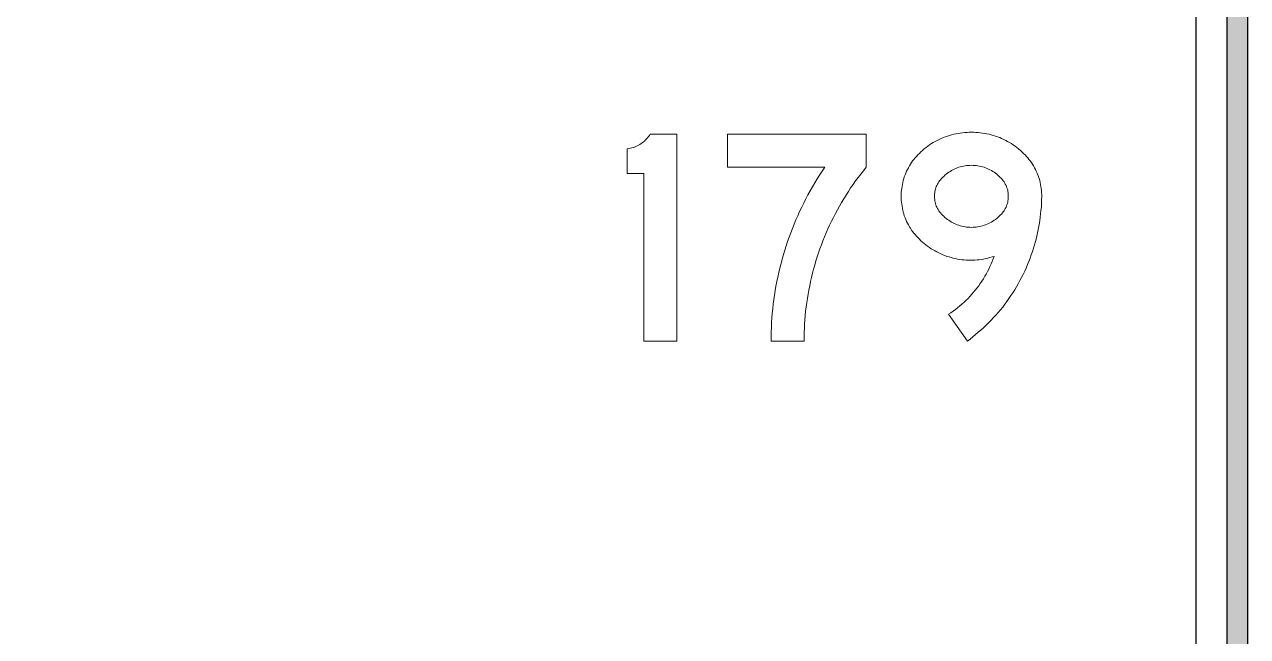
# Model space of a CAD drawing. Extents: x 0 to 420, y 0 to 297.
# Drawn here: x 218.56 to 265.89, y 189.3 to 212.98 of the extents above; entities that cross this region are included whole.
import ezdxf

# ---------------------------------------------------------------- set-up
doc = ezdxf.new("R2010")
doc.units = 0
doc.header["$LTSCALE"] = 0.3
doc.layers.add('BLUE', color=162, linetype='CONTINUOUS')

msp = doc.modelspace()

# ---------------------------------------------------------------- hatches: boundary and pattern name
at = {"layer": 'BLUE'}
h = msp.add_hatch(color=256, dxfattribs=at)
edge = h.paths.add_edge_path(flags=16)
edge.add_line((86.6851632, 178.9773906), (86.6851632, 236.4773906))
edge.add_arc((99.6351632, 236.4773906), 12.95, 90, 180, ccw=False)
edge.add_line((99.6351632, 249.4273906), (252.1351632, 249.4273906))
edge.add_arc((252.1351632, 236.4773906), 12.95, 0, 90, ccw=False)
edge.add_line((265.0851632, 236.4773906), (265.0851632, 178.9773906))
edge.add_arc((252.1351632, 178.9773906), 12.95, 270, 360, ccw=False)
edge.add_line((252.1351632, 166.0273906), (99.6351632, 166.0273906))
edge.add_arc((99.6351632, 178.9773906), 12.95, 180, 270, ccw=False)
edge = h.paths.add_edge_path()
edge.add_line((85.8851632, 178.9773906), (85.8851632, 236.4773906))
edge.add_arc((99.6351632, 236.4773906), 13.75, 90, 180, ccw=False)
edge.add_line((99.6351632, 250.2273906), (252.1351632, 250.2273906))
edge.add_arc((252.1351632, 236.4773906), 13.75, 0, 90, ccw=False)
edge.add_line((265.8851632, 236.4773906), (265.8851632, 178.9773906))
edge.add_arc((252.1351632, 178.9773906), 13.75, -90, 0, ccw=False)
edge.add_line((252.1351632, 165.2273906), (99.6351632, 165.2273906))
edge.add_arc((99.6351632, 178.9773906), 13.75, 180, 270, ccw=False)

# ---------------------------------------------------------------- linework, layer by layer
for points in [[(85.8851632, 178.9773906), (85.8851632, 236.4773906, -0.4142135624), (99.6351632, 250.2273906), (252.1351632, 250.2273906, -0.4142135624), (265.8851632, 236.4773906), (265.8851632, 178.9773906, -0.4142135624), (252.1351632, 165.2273906), (99.6351632, 165.2273906, -0.4142135624)], [(86.6851632, 178.9773906), (86.6851632, 236.4773906, -0.4142135624), (99.6351632, 249.4273906), (252.1351632, 249.4273906, -0.4142135624), (265.0851632, 236.4773906), (265.0851632, 178.9773906, -0.4142135624), (252.1351632, 166.0273906), (99.6351632, 166.0273906, -0.4142135624)], [(87.8851632, 178.9773906), (87.8851632, 236.4773906, -0.4142135624), (99.6351632, 248.2273906), (252.1351632, 248.2273906, -0.4142135624), (263.8851632, 236.4773906), (263.8851632, 178.9773906, -0.4142135624), (252.1351632, 167.2273906), (99.6351632, 167.2273906, -0.4142135624)]]:
    msp.add_lwpolyline(points, format="xyb", close=True, dxfattribs=at)
at = {"layer": 'BLUE', "lineweight": 0}
for points in [[(242.7670356, 208.7289283), (243.8055295, 208.7289283), (243.8055295, 200.728426), (242.5279088, 200.728426), (242.5279088, 207.2121806), (241.8856823, 207.2121806), (241.8856823, 208.1686881), (241.947172, 208.1755203), (242.0018296, 208.1891847), (242.0564872, 208.2028491), (242.1111448, 208.2165135), (242.1658023, 208.2370101), (242.2136277, 208.2575067), (242.2682853, 208.2780033), (242.3161107, 208.3053321), (242.3707682, 208.3326608), (242.4185936, 208.3668218), (242.4595868, 208.4009828), (242.5074122, 208.4351438), (242.5484053, 208.4693048), (242.5893985, 208.510298), (242.6303917, 208.5512911), (242.6713849, 208.5922843), (242.7055459, 208.6401097), (242.7397068, 208.6811029), (242.7670356, 208.7289283)], [(245.76637, 208.7289283), (251.1228121, 208.7289283), (251.1228121, 207.4513075), (251.0203292, 207.3214957), (250.9178462, 207.191684), (250.8153633, 207.0618723), (250.7197125, 206.9252283), (250.6240618, 206.7885844), (250.528411, 206.6519405), (250.4395925, 206.5152965), (250.3507739, 206.3786526), (250.2619553, 206.2351765), (250.179969, 206.0917004), (250.0979826, 205.9482242), (250.0159963, 205.8047481), (249.9408421, 205.661272), (249.8588557, 205.5109636), (249.7905338, 205.3674875), (249.7153796, 205.2171792), (249.6470576, 205.0668709), (249.5855679, 204.9165625), (249.5172459, 204.759422), (249.4557561, 204.6091137), (249.4010986, 204.4519732), (249.3396088, 204.3016648), (249.2849512, 204.1445243), (249.2371258, 203.9873838), (249.1824683, 203.8302433), (249.1414751, 203.6662705), (249.0936497, 203.50913), (249.0526565, 203.3519895), (249.0116634, 203.1880168), (248.9775024, 203.0308763), (248.9433414, 202.8669035), (248.9091804, 202.7029308), (248.8818516, 202.5389581), (248.8545228, 202.3749854), (248.827194, 202.2178449), (248.8066975, 202.0538721), (248.7862009, 201.8830672), (248.7725365, 201.7190945), (248.7588721, 201.5551218), (248.7452077, 201.3911491), (248.7383755, 201.2271764), (248.7315433, 201.0632036), (248.7247111, 200.8992309), (248.7247111, 200.728426), (247.4470903, 200.728426), (247.4470903, 200.9128953), (247.4539225, 201.0905324), (247.4607547, 201.2681695), (247.4675869, 201.4458066), (247.4812513, 201.6234438), (247.4949157, 201.8010809), (247.5154123, 201.978718), (247.5359089, 202.1563551), (247.5564055, 202.3339922), (247.5837343, 202.5116293), (247.611063, 202.6824342), (247.6383918, 202.8600713), (247.6725528, 203.0377085), (247.713546, 203.2085134), (247.747707, 203.3861505), (247.7887002, 203.5569554), (247.8365255, 203.7345925), (247.8843509, 203.9053974), (247.9321763, 204.0762023), (247.9800017, 204.2470073), (248.0346592, 204.4178122), (248.0893168, 204.5886171), (248.1508066, 204.7525898), (248.2122963, 204.9233947), (248.2737861, 205.0873674), (248.3421081, 205.2513402), (248.4104301, 205.4153129), (248.4855842, 205.5792856), (248.5539062, 205.7432583), (248.6358925, 205.907231), (248.7110467, 206.0643716), (248.7930331, 206.2283443), (248.8750194, 206.3854848), (248.963838, 206.5426253), (249.0526565, 206.6929337), (249.1414751, 206.8500742), (249.2302936, 207.0003825), (249.3259444, 207.1506908), (249.4215952, 207.3009992), (249.5240781, 207.4513075), (245.76637, 207.4513075)], [(255.044493, 200.728426), (255.1538081, 200.8104124), (255.2562911, 200.8992309), (255.3656062, 200.9812173), (255.4680892, 201.0700358), (255.5705721, 201.1588544), (255.6730551, 201.2476729), (255.7687058, 201.3433237), (255.8643566, 201.4389744), (255.9600073, 201.5346252), (256.0556581, 201.6371081), (256.1444766, 201.7327589), (256.2332952, 201.8352419), (256.3221138, 201.944557), (256.4109323, 202.0470399), (256.4929187, 202.1563551), (256.574905, 202.2656702), (256.6500592, 202.3749854), (256.7252134, 202.4911327), (256.8003675, 202.6004479), (256.8755217, 202.7165952), (256.9438436, 202.8327426), (257.0121656, 202.9488899), (257.0804876, 203.0718694), (257.1419773, 203.1880168), (257.2034671, 203.3109963), (257.2649569, 203.4339759), (257.3196145, 203.5569554), (257.374272, 203.6867671), (257.4220974, 203.8097467), (257.4699228, 203.9395584), (257.5177482, 204.062538), (257.5655735, 204.1923497), (257.6065667, 204.3221614), (257.6407277, 204.4519732), (257.6817209, 204.5817849), (257.7158819, 204.7184288), (257.7432107, 204.8482406), (257.7773716, 204.9780523), (257.7978682, 205.1146962), (257.825197, 205.244508), (257.8456936, 205.3811519), (257.8661902, 205.5177958), (257.8798546, 205.6544398), (257.893519, 205.7842515), (257.9071834, 205.9208954), (257.9140156, 206.0575394), (257.9140156, 206.1941833), (257.9208478, 206.3308272), (257.9208478, 206.4059814), (257.9140156, 206.4811356), (257.9071834, 206.5631219), (257.9003512, 206.6382761), (257.893519, 206.7134302), (257.8798546, 206.7885844), (257.859358, 206.8637386), (257.8456936, 206.9388927), (257.8183648, 207.0140469), (257.7978682, 207.0823689), (257.7705394, 207.157523), (257.7432107, 207.225845), (257.7090497, 207.3009992), (257.6817209, 207.3693211), (257.6407277, 207.4376431), (257.6065667, 207.5059651), (257.5655735, 207.5674548), (257.5245804, 207.6357768), (257.476755, 207.6972666), (257.4289296, 207.7587563), (257.3811042, 207.8134139), (257.3332789, 207.8749037), (257.2786213, 207.9295612), (257.2171315, 207.991051), (257.1556417, 208.0525408), (257.094152, 208.1071984), (257.02583, 208.1618559), (256.957508, 208.2165135), (256.8891861, 208.2711711), (256.8208641, 208.3189965), (256.7525421, 208.3668218), (256.677388, 208.407815), (256.6022338, 208.4488082), (256.5270797, 208.4898014), (256.4519255, 208.5307945), (256.3699391, 208.5649555), (256.294785, 208.5991165), (256.2127986, 208.6332775), (256.1308122, 208.6606063), (256.0488259, 208.6879351), (255.9668395, 208.7084317), (255.8848532, 208.7289283), (255.7960346, 208.7494248), (255.7140483, 208.7630892), (255.6320619, 208.7767536), (255.5432433, 208.790418), (255.461257, 208.7972502), (255.3724384, 208.8040824), (255.2904521, 208.8109146), (255.2016335, 208.8109146), (255.1196471, 208.8109146), (255.0308286, 208.8040824), (254.94201, 208.7972502), (254.8600237, 208.790418), (254.7712051, 208.7767536), (254.6892188, 208.7630892), (254.6072324, 208.7494248), (254.5184138, 208.7289283), (254.4364275, 208.7084317), (254.3544411, 208.6879351), (254.2724548, 208.6606063), (254.1904684, 208.6332775), (254.1153142, 208.5991165), (254.0333279, 208.5649555), (253.9581737, 208.5307945), (253.8761874, 208.4898014), (253.8010332, 208.4488082), (253.725879, 208.407815), (253.6575571, 208.3668218), (253.5824029, 208.3189965), (253.5140809, 208.2711711), (253.445759, 208.2165135), (253.377437, 208.1618559), (253.309115, 208.1071984), (253.2476253, 208.0525408), (253.1861355, 207.991051), (253.1246457, 207.9295612), (253.0699882, 207.8749037), (253.0221628, 207.8134139), (252.9743374, 207.7587563), (252.926512, 207.6972666), (252.8855188, 207.6357768), (252.8376935, 207.5674548), (252.8035325, 207.5059651), (252.7625393, 207.4376431), (252.7283783, 207.3693211), (252.6942173, 207.3009992), (252.6600564, 207.225845), (252.6327276, 207.157523), (252.6053988, 207.0823689), (252.5849022, 207.0140469), (252.5644056, 206.9388927), (252.543909, 206.8637386), (252.5302446, 206.7885844), (252.5165802, 206.7134302), (252.5029158, 206.6382761), (252.4960836, 206.5631219), (252.4892514, 206.4811356), (252.4824192, 206.4059814), (252.4824192, 206.3308272), (252.4824192, 206.2556731), (252.4892514, 206.1805189), (252.4960836, 206.0985325), (252.5029158, 206.0233784), (252.5165802, 205.9482242), (252.5302446, 205.8730701), (252.543909, 205.7979159), (252.5644056, 205.7227617), (252.5849022, 205.6476076), (252.6053988, 205.5792856), (252.6327276, 205.5041314), (252.6600564, 205.4358095), (252.6942173, 205.3606553), (252.7283783, 205.2923333), (252.7625393, 205.2240114), (252.8035325, 205.1556894), (252.8376935, 205.0941996), (252.8855188, 205.0258777), (252.926512, 204.9643879), (252.9743374, 204.9028981), (253.0221628, 204.8482406), (253.0699882, 204.7867508), (253.1246457, 204.7320932), (253.1861355, 204.6706035), (253.2476253, 204.6091137), (253.309115, 204.5544561), (253.3706048, 204.4997985), (253.4389268, 204.4519732), (253.5072487, 204.3973156), (253.5755707, 204.3494902), (253.6438927, 204.3016648), (253.7190468, 204.2606717), (253.794201, 204.2196785), (253.862523, 204.1786853), (253.9445093, 204.1376921), (254.0196635, 204.1035311), (254.0948176, 204.0693701), (254.176804, 204.0420414), (254.2519582, 204.0078804), (254.3339445, 203.9873838), (254.4159309, 203.960055), (254.4979173, 203.9395584), (254.5799036, 203.9190618), (254.66189, 203.9053974), (254.7438763, 203.891733), (254.8326949, 203.8780686), (254.9146812, 203.8712364), (254.9966676, 203.8644043), (255.0854862, 203.8575721), (255.1674725, 203.8575721), (255.2494589, 203.8575721), (255.3382774, 203.8644043), (255.4202638, 203.8712364), (255.5022502, 203.8780686), (255.5910687, 203.891733), (255.6730551, 203.9053974), (255.7550414, 203.9190618), (255.8370278, 203.9395584), (255.9190142, 203.960055), (256.0010005, 203.9873838), (256.0829869, 204.0078804), (256.0419937, 203.9122296), (256.0078327, 203.8097467), (255.9668395, 203.7140959), (255.9190142, 203.611613), (255.8711888, 203.5159622), (255.8233634, 203.4203115), (255.775538, 203.3246607), (255.7208804, 203.2358422), (255.6662229, 203.1401914), (255.6047331, 203.0513729), (255.5432433, 202.9625543), (255.4817536, 202.8737357), (255.4202638, 202.7849172), (255.3519418, 202.7029308), (255.2836199, 202.6209445), (255.2152979, 202.5389581), (255.1401437, 202.4569717), (255.0718218, 202.3818176), (254.9898354, 202.3066634), (254.9146812, 202.2315093), (254.8326949, 202.1631873), (254.7507085, 202.0880331), (254.6687222, 202.0197112), (254.5867358, 201.9582214), (254.4979173, 201.8898994), (254.4090987, 201.8284097), (254.3202801, 201.7737521)], [(256.4041001, 206.9730537), (256.3631069, 207.0140469), (256.3152816, 207.0618723), (256.2742884, 207.1028655), (256.226463, 207.1438586), (256.1786376, 207.1848518), (256.1308122, 207.225845), (256.0761547, 207.260006), (256.0283293, 207.294167), (255.9736717, 207.3283279), (255.9190142, 207.3556567), (255.8643566, 207.3829855), (255.809699, 207.4103143), (255.7482092, 207.4308109), (255.6935517, 207.4513075), (255.6320619, 207.4718041), (255.5705721, 207.4854685), (255.5090824, 207.4991329), (255.4475926, 207.5127973), (255.3861028, 207.5196294), (255.324613, 207.5264616), (255.2631233, 207.5264616), (255.2016335, 207.5332938), (255.1401437, 207.5264616), (255.078654, 207.5264616), (255.0171642, 207.5196294), (254.9556744, 207.5127973), (254.8941847, 207.4991329), (254.8326949, 207.4854685), (254.7712051, 207.4718041), (254.7165475, 207.4513075), (254.6550578, 207.4308109), (254.6004002, 207.4103143), (254.5389104, 207.3829855), (254.4842529, 207.3556567), (254.4295953, 207.3283279), (254.3749377, 207.294167), (254.3271123, 207.260006), (254.2724548, 207.225845), (254.2246294, 207.1848518), (254.176804, 207.1438586), (254.1289786, 207.1028655), (254.0879855, 207.0618723), (254.0469923, 207.0140469), (254.0059991, 206.9730537), (253.9718381, 206.9320605), (253.9445093, 206.8910674), (253.9171805, 206.843242), (253.8898518, 206.8022488), (253.862523, 206.7544234), (253.8420264, 206.706598), (253.828362, 206.6587727), (253.8146976, 206.6109473), (253.8010332, 206.5631219), (253.7873688, 206.5084643), (253.7805366, 206.460639), (253.7737044, 206.4059814), (253.7737044, 206.358156), (253.7737044, 206.3034984), (253.7737044, 206.2556731), (253.7805366, 206.2010155), (253.7873688, 206.1531901), (253.8010332, 206.0985325), (253.8146976, 206.0507072), (253.828362, 206.0028818), (253.8420264, 205.9550564), (253.862523, 205.907231), (253.8898518, 205.8594057), (253.9171805, 205.8184125), (253.9445093, 205.7705871), (253.9718381, 205.7295939), (254.0059991, 205.6886008), (254.0469923, 205.6407754), (254.0879855, 205.5997822), (254.1289786, 205.558789), (254.176804, 205.5109636), (254.2246294, 205.4768027), (254.2724548, 205.4358095), (254.3271123, 205.4016485), (254.3749377, 205.3674875), (254.4295953, 205.3333265), (254.4842529, 205.3059977), (254.5389104, 205.278669), (254.6004002, 205.2513402), (254.6550578, 205.2308436), (254.7165475, 205.210347), (254.7712051, 205.1898504), (254.8326949, 205.176186), (254.8941847, 205.1625216), (254.9556744, 205.1488572), (255.0171642, 205.142025), (255.078654, 205.1351928), (255.1401437, 205.1351928), (255.2016335, 205.1283606), (255.2631233, 205.1351928), (255.324613, 205.1351928), (255.3861028, 205.142025), (255.4475926, 205.1488572), (255.5090824, 205.1625216), (255.5705721, 205.176186), (255.6320619, 205.1898504), (255.6935517, 205.210347), (255.7482092, 205.2308436), (255.809699, 205.2513402), (255.8643566, 205.278669), (255.9190142, 205.3059977), (255.9736717, 205.3333265), (256.0283293, 205.3674875), (256.0761547, 205.4016485), (256.1308122, 205.4358095), (256.1786376, 205.4768027), (256.226463, 205.5109636), (256.2742884, 205.558789), (256.3152816, 205.5997822), (256.3631069, 205.6407754), (256.4041001, 205.6886008), (256.4314289, 205.7295939), (256.4655899, 205.7705871), (256.4929187, 205.8184125), (256.5134153, 205.8594057), (256.540744, 205.907231), (256.5612406, 205.9550564), (256.574905, 206.0028818), (256.5954016, 206.0507072), (256.609066, 206.0985325), (256.6158982, 206.1531901), (256.6227304, 206.2010155), (256.6295626, 206.2556731), (256.6295626, 206.3034984), (256.6295626, 206.358156), (256.6295626, 206.4059814), (256.6227304, 206.460639), (256.6158982, 206.5084643), (256.609066, 206.5631219), (256.5954016, 206.6109473), (256.574905, 206.6587727), (256.5612406, 206.706598), (256.540744, 206.7544234), (256.5134153, 206.8022488), (256.4929187, 206.843242), (256.4655899, 206.8910674), (256.4314289, 206.9320605)]]:
    msp.add_lwpolyline(points, close=True, dxfattribs=at)

doc.saveas('drawing.dxf')
